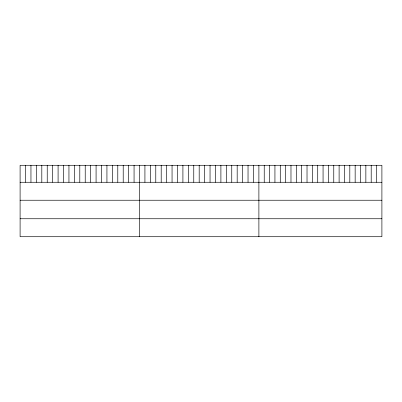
<?xml version="1.0" encoding="UTF-8"?>
<svg xmlns="http://www.w3.org/2000/svg" width="402" height="402" viewBox="0 0 402 402"><rect width="100%" height="100%" fill="white"/><g stroke="black" fill="none" stroke-linecap="round" stroke-linejoin="round"><path stroke-width="0.6" d="M381.9 182.267L381.9 236.713L20.1 236.713L20.1 165.287L381.9 165.287L381.9 182.267L20.1 182.267M20.1 200.236L381.9 200.236M20.1 218.748L381.9 218.748M376.553 165.287L376.553 182.267M371.202 165.287L371.202 182.267M365.855 165.287L365.855 182.267M360.509 165.287L360.509 182.267M355.157 165.287L355.157 182.267M349.81 165.287L349.81 182.267M344.464 165.287L344.464 182.267M339.112 165.287L339.112 182.267M333.766 165.287L333.766 182.267M328.419 165.287L328.419 182.267M323.067 165.287L323.067 182.267M317.721 165.287L317.721 182.267M312.369 165.287L312.369 182.267M307.022 165.287L307.022 182.267M301.676 165.287L301.676 182.267M296.324 165.287L296.324 182.267M290.978 165.287L290.978 182.267M285.631 165.287L285.631 182.267M280.279 165.287L280.279 182.267M274.933 165.287L274.933 182.267M269.586 165.287L269.586 182.267M264.235 165.287L264.235 182.267M258.888 165.287L258.888 236.713M253.461 165.287L253.461 182.267M248.034 165.287L248.034 182.267M242.607 165.287L242.607 182.267M237.18 165.287L237.18 182.267M231.753 165.287L231.753 182.267M226.326 165.287L226.326 182.267M220.899 165.287L220.899 182.267M215.472 165.287L215.472 182.267M210.045 165.287L210.045 182.267M204.618 165.287L204.618 182.267M199.191 165.287L199.191 182.267M193.764 165.287L193.764 182.267M188.337 165.287L188.337 182.267M182.91 165.287L182.91 182.267M177.483 165.287L177.483 182.267M172.056 165.287L172.056 182.267M166.629 165.287L166.629 182.267M161.202 165.287L161.202 182.267M155.775 165.287L155.775 182.267M150.348 165.287L150.348 182.267M144.921 165.287L144.921 182.267M139.494 165.287L139.494 236.713M134.067 165.287L134.067 182.267M128.64 165.287L128.64 182.267M123.213 165.287L123.213 182.267M117.786 165.287L117.786 182.267M112.359 165.287L112.359 182.267M106.932 165.287L106.932 182.267M101.505 165.287L101.505 182.267M96.078 165.287L96.078 182.267M90.651 165.287L90.651 182.267M85.224 165.287L85.224 182.267M79.797 165.287L79.797 182.267M74.37 165.287L74.37 182.267M68.943 165.287L68.943 182.267M63.516 165.287L63.516 182.267M58.089 165.287L58.089 182.267M52.662 165.287L52.662 182.267M47.235 165.287L47.235 182.267M41.808 165.287L41.808 182.267M36.381 165.287L36.381 182.267M30.954 165.287L30.954 182.267M25.527 165.287L25.527 182.267"/></g></svg>
